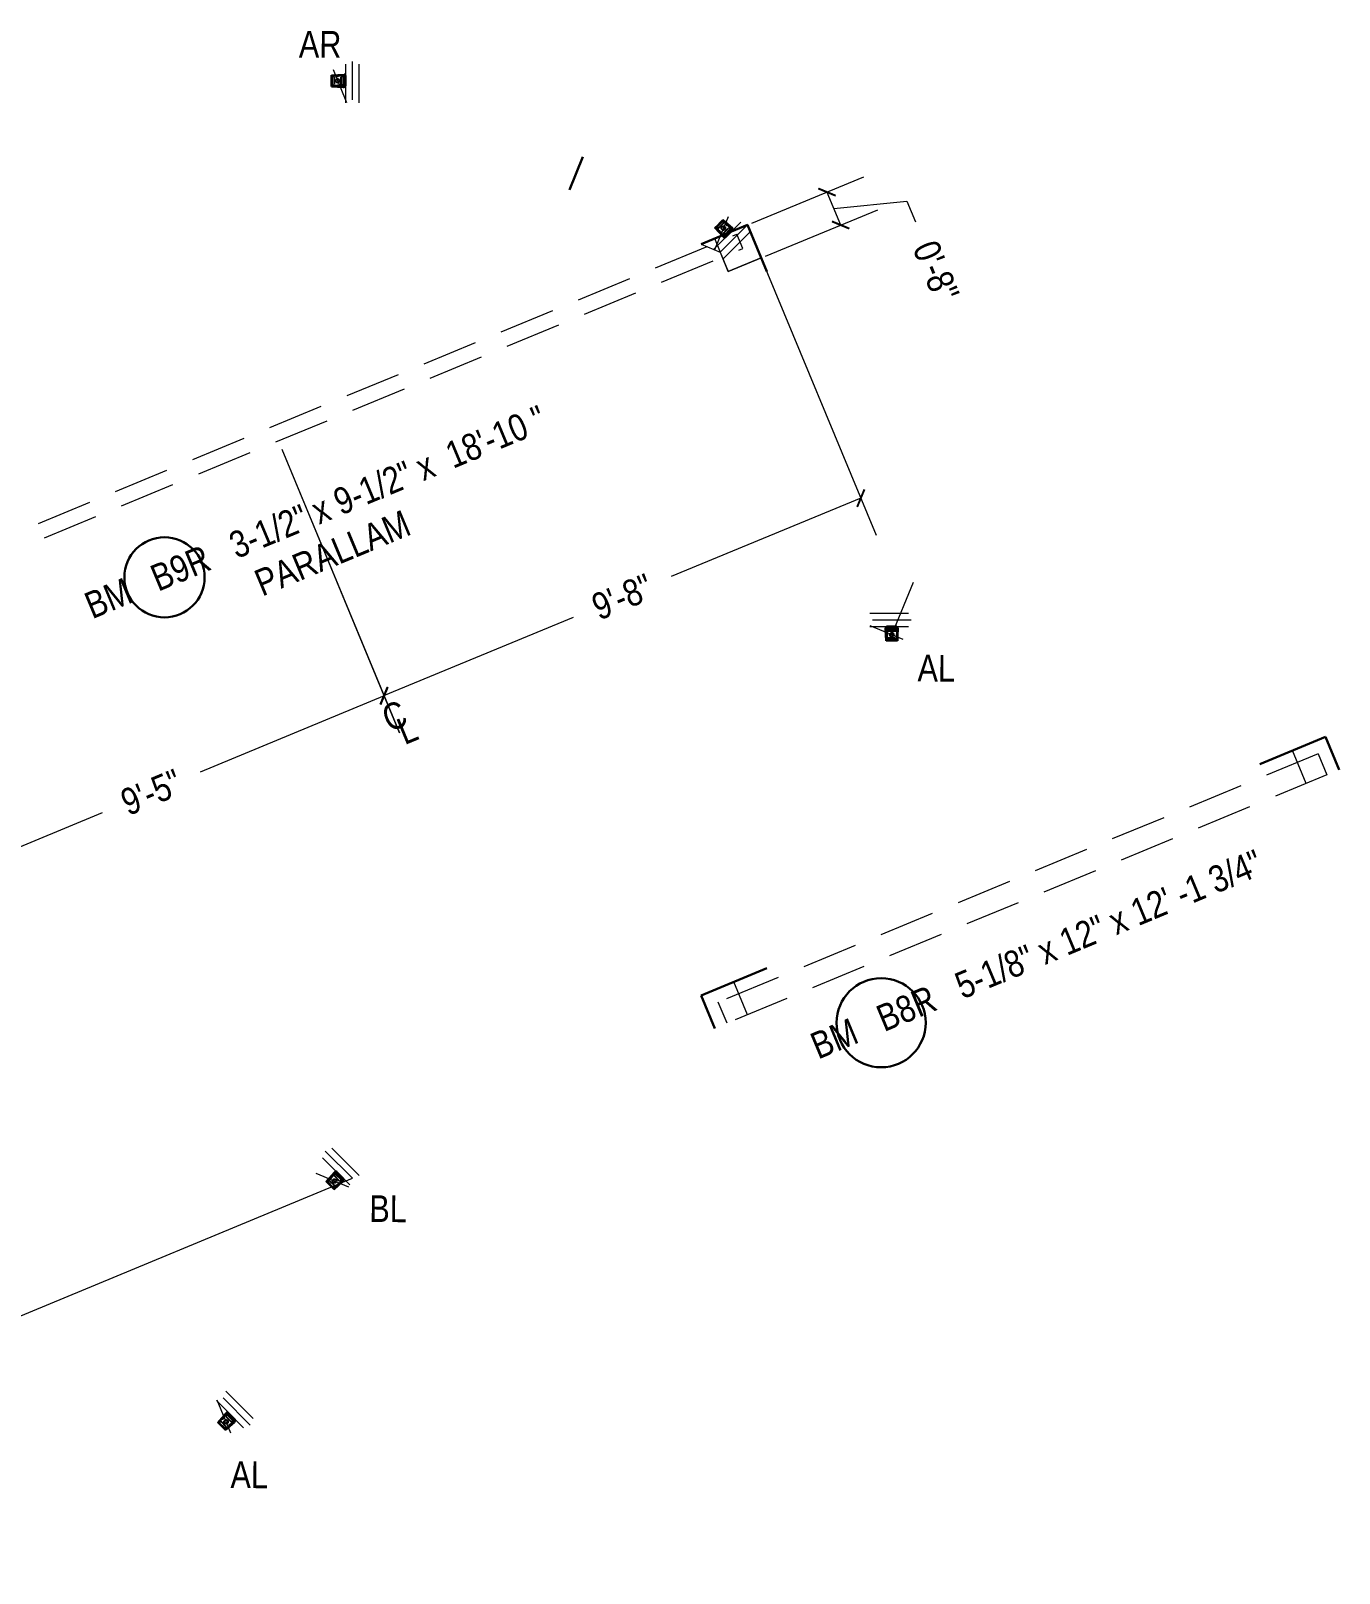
# Model space of a CAD drawing. Header units: inches. Extents: x 23376 to 25615, y 13129 to 14827.
# Drawn here: x 25320.8 to 25614.6, y 13500.5 to 13846.9 of the extents above; entities that cross this region are included whole.
import ezdxf

# ---------------------------------------------------------------- set-up
doc = ezdxf.new("R2010")
doc.units = ezdxf.units.IN
doc.header["$MEASUREMENT"] = 0
doc.linetypes.add('HIDDEN', pattern=[0.375, 0.25, -0.125])
for name, color, linetype, lineweight in [('BEAM SEAT', 7, 'Continuous', 20), ('BEAMS TEXT', 3, 'Continuous', 20), ('FLOOR BEAMS', 3, 'HIDDEN', 20), ('FOUNDATION', 7, 'Continuous', 30), ('STEEL', 5, 'Continuous', 20)]:
    doc.layers.add(name, color=color, linetype=linetype, lineweight=lineweight)
doc.layers.add('DIMENSIONS', color=3, linetype='Continuous')
doc.layers.add('DIMENSIONS @ 1', color=3, linetype='Continuous')
doc.styles.add('ARCHENTLTD', font='technical.ttf', dxfattribs={"height": 6})
doc.dimstyles.new('ARCHENTLTD', dxfattribs={"dimscale": 0.05, "dimtxt": 6, "dimasz": 3, "dimexe": 9, "dimexo": 1, "dimgap": 2.5, "dimtad": 0, "dimdec": 1, "dimzin": 1, "dimdsep": 46, "dimlunit": 4, "dimtxsty": 'ARCHENTLTD', "dimblk": 'ARCHTICK', "dimcen": 6, "dimclrd": 256, "dimclre": 256, "dimclrt": 256, "dimazin": 0, "dimtol": 1, "dimtfac": 1, "dimtdec": 1, "dimtofl": 0, "dimtmove": 1, "dimatfit": 3, "dimldrblk": 'ARCHTICK', "dimfxl": 1, "dimfrac": 2, "dimtolj": 1, "dimtzin": 0, "dimlwd": 9, "dimlwe": 9, "dimarcsym": 0})

# ---------------------------------------------------------------- blocks, each defined once
blk = doc.blocks.new('_ArchTick')
at = {"color": 0, "linetype": 'ByBlock', "const_width": 0.15}
blk.add_lwpolyline([(-0.5, -0.5), (0.5, 0.5)], dxfattribs=at)
blk = doc.blocks.new('*D19')
at = {"layer": 'DIMENSIONS', "lineweight": 9}
for p, q in [((25482.68, 13803.65), (25507.89, 13814.1)), ((25499.58, 13810.65), (25502.64, 13803.26)), ((25501.11, 13806.96), (25517.54, 13808.62)), ((25517.54, 13808.62), (25519.45, 13804)), ((25485.74, 13796.26), (25510.96, 13806.7))]:
    blk.add_line(p, q, dxfattribs=at)
at = {"layer": 'DIMENSIONS', "lineweight": 9, "xscale": 3, "yscale": 3, "zscale": 3}
for p, rotation in [((25499.58, 13810.65), 112.4999999999912), ((25502.64, 13803.26), 292.4999999999912)]:
    blk.add_blockref('_ArchTick', p, dxfattribs=dict(at, rotation=rotation))
at = {"layer": 'DIMENSIONS', "lineweight": 9, "insert": (25524.06, 13792.88), "char_height": 6, "attachment_point": 5, "rotation": 292.5, "style": 'ARCHENTLTD'}
blk.add_mtext('\\A1;0\'-8"', dxfattribs=at)
blk = doc.blocks.new('*D31')
at = {"layer": 'DIMENSIONS', "lineweight": 9}
for p, q in [((25484.24, 13797.26), (25510.61, 13733.59)), ((25377.18, 13752.92), (25403.55, 13689.24)), ((25507.17, 13741.9), (25464.63, 13724.28)), ((25400.11, 13697.56), (25442.65, 13715.18))]:
    blk.add_line(p, q, dxfattribs=at)
at = {"layer": 'DIMENSIONS', "lineweight": 9, "xscale": 3, "yscale": 3, "zscale": 3}
for p, rotation in [((25507.17, 13741.9), 22.50000000002573), ((25400.11, 13697.56), 202.5000000000258)]:
    blk.add_blockref('_ArchTick', p, dxfattribs=dict(at, rotation=rotation))
at = {"layer": 'DIMENSIONS', "lineweight": 9, "insert": (25453.64, 13719.73), "char_height": 6, "attachment_point": 5, "rotation": 22.5, "style": 'ARCHENTLTD'}
blk.add_mtext('\\A1;9\'-8"', dxfattribs=at)
blk = doc.blocks.new('*D32')
at = {"layer": 'DIMENSIONS', "lineweight": 9}
for p, q in [((25377.18, 13752.92), (25403.59, 13689.16)), ((25272.66, 13709.62), (25299.07, 13645.87)), ((25400.14, 13697.48), (25358.83, 13680.36)), ((25295.62, 13654.18), (25336.94, 13671.3))]:
    blk.add_line(p, q, dxfattribs=at)
at = {"layer": 'DIMENSIONS', "lineweight": 9, "xscale": 3, "yscale": 3, "zscale": 3}
for p, rotation in [((25400.14, 13697.48), 22.50000000000032), ((25295.62, 13654.18), 202.5000000000003)]:
    blk.add_blockref('_ArchTick', p, dxfattribs=dict(at, rotation=rotation))
at = {"layer": 'DIMENSIONS', "lineweight": 9, "insert": (25347.88, 13675.83), "char_height": 6, "attachment_point": 5, "rotation": 22.5, "style": 'ARCHENTLTD'}
blk.add_mtext('\\A1;9\'-5"', dxfattribs=at)

msp = doc.modelspace()

# ---------------------------------------------------------------- linework, layer by layer
for p, q in [((25388.32142, 13836.88825), (25391.16444, 13837.06338)), ((25391.18541, 13836.74907), (25388.32142, 13836.74907)), ((25388.32142, 13834.72301), (25388.32142, 13836.60167)), ((25388.32212, 13836.89474), (25391.12513, 13836.89474)), ((25388.32212, 13836.50715), (25388.32212, 13836.89474)), ((25388.32212, 13834.92916), (25388.32212, 13836.33946)), ((25388.50634, 13834.85075), (25388.50634, 13836.46831)), ((25388.97602, 13834.85864), (25388.97602, 13836.46831)), ((25390.53266, 13834.85075), (25390.53266, 13836.46831)), ((25391.00233, 13834.85864), (25391.00233, 13836.46831)), ((25391.11806, 13836.68047), (25391.11806, 13836.74327)), ((25391.12513, 13836.67882), (25391.12513, 13836.49417)), ((25391.12513, 13836.51605), (25391.12513, 13834.93755)), ((25391.1268, 13836.8944), (25391.36633, 13836.8944)), ((25391.18215, 13836.74843), (25391.29119, 13836.74843)), ((25391.26326, 13836.64783), (25391.40183, 13836.64783)), ((25391.26412, 13834.65349), (25391.26412, 13836.64783)), ((25391.40311, 13834.69688), (25391.40311, 13836.64585)), ((25391.5421, 13834.48183), (25391.5421, 13836.73265)), ((25391.12653, 13834.54788), (25388.32142, 13834.54788)), ((25388.32142, 13834.38867), (25390.9749, 13834.22946)), ((25388.32212, 13834.38454), (25388.32212, 13834.77437)), ((25391.12513, 13834.38454), (25388.32212, 13834.38454)), ((25391.11806, 13834.65502), (25391.11806, 13834.54512)), ((25391.12513, 13834.94738), (25391.12513, 13834.66835)), ((25391.40391, 13834.69294), (25391.40391, 13834.47989)), ((25391.40391, 13834.47989), (25391.54011, 13834.47989)), ((25474.4281, 13802.64328), (25474.70375, 13802.91893)), ((25476.41013, 13800.66125), (25474.4281, 13802.64328)), ((25474.43053, 13802.64669), (25476.19425, 13800.65782)), ((25476.52662, 13800.77576), (25474.54311, 13802.75927)), ((25474.66694, 13802.88311), (25475.99536, 13804.21153)), ((25474.81321, 13803.02838), (25475.81044, 13804.02562)), ((25474.88803, 13802.84267), (25476.03182, 13803.98646)), ((25475.22572, 13802.51614), (25476.36393, 13803.65435)), ((25475.92902, 13804.14419), (25476.20308, 13804.41826)), ((25478.12473, 13802.2906), (25476.09958, 13804.31575)), ((25476.198, 13804.41417), (25478.33216, 13802.52768)), ((25476.20308, 13804.41826), (25478.18511, 13802.43623)), ((25476.32085, 13801.40985), (25477.46464, 13802.55364)), ((25476.65854, 13801.08332), (25477.79675, 13802.22153)), ((25476.69859, 13800.75315), (25478.1088, 13802.16336)), ((25476.77378, 13800.4352), (25478.36534, 13802.02677)), ((25477.91734, 13802.16846), (25476.80117, 13801.05229)), ((25476.82756, 13800.68555), (25478.20568, 13802.06368)), ((25478.03243, 13802.28355), (25477.90186, 13802.15299)), ((25478.0286, 13802.28972), (25478.07301, 13802.33412)), ((25478.10819, 13802.16396), (25478.20618, 13802.06598)), ((25478.12198, 13802.29245), (25478.19907, 13802.21535)), ((25478.18605, 13802.43481), (25478.35543, 13802.26544)), ((25476.5964, 13800.85751), (25476.51868, 13800.77979)), ((25476.80812, 13801.05924), (25476.61082, 13800.86194)), ((25476.82533, 13800.6822), (25476.67468, 13800.53155)), ((25476.67468, 13800.53155), (25476.771, 13800.43524)), ((25512.88982, 13709.83618), (25512.71469, 13712.67921)), ((25512.88333, 13709.83689), (25512.88333, 13712.63989)), ((25512.88367, 13712.64157), (25512.88367, 13712.8811)), ((25513.02901, 13712.70018), (25513.02901, 13709.83618)), ((25513.02964, 13712.69692), (25513.02964, 13712.80595)), ((25513.09761, 13712.63283), (25513.0348, 13712.63283)), ((25515.29624, 13713.05687), (25513.04542, 13713.05687)), ((25513.09925, 13712.63989), (25513.2839, 13712.63989)), ((25513.13024, 13712.77803), (25513.13024, 13712.9166)), ((25515.12458, 13712.77889), (25513.13024, 13712.77889)), ((25515.08119, 13712.91788), (25513.13222, 13712.91788)), ((25513.26202, 13712.63989), (25514.84052, 13712.63989)), ((25514.91943, 13712.5171), (25513.30976, 13712.5171)), ((25514.92732, 13712.04743), (25513.30976, 13712.04743)), ((25514.8307, 13712.63989), (25515.10972, 13712.63989)), ((25515.08513, 13712.91867), (25515.29818, 13712.91867)), ((25515.12305, 13712.63283), (25515.23296, 13712.63283)), ((25515.2302, 13712.6413), (25515.2302, 13709.83618)), ((25515.29818, 13712.91867), (25515.29818, 13713.05488)), ((25515.3894, 13709.83618), (25515.54861, 13712.48967)), ((25515.39353, 13712.63989), (25515.39353, 13709.83689)), ((25513.27092, 13709.83689), (25512.88333, 13709.83689)), ((25515.05507, 13709.83618), (25513.1764, 13709.83618)), ((25514.91943, 13710.49079), (25513.30976, 13710.49079)), ((25514.92732, 13710.02111), (25513.30976, 13710.02111)), ((25514.84892, 13709.83689), (25513.43861, 13709.83689)), ((25515.39353, 13709.83689), (25515.0037, 13709.83689)), ((25387.13929, 13588.41233), (25389.12131, 13590.39435)), ((25387.14338, 13588.40724), (25389.02986, 13590.5414)), ((25389.26694, 13590.33397), (25387.2418, 13588.30882)), ((25389.12273, 13590.3953), (25389.29211, 13590.56467)), ((25389.26783, 13590.23784), (25389.22342, 13590.28225)), ((25389.26509, 13590.33122), (25389.34219, 13590.40832)), ((25389.27399, 13590.24167), (25389.40456, 13590.11111)), ((25390.47422, 13588.86779), (25389.33601, 13590.006)), ((25389.38908, 13590.12658), (25390.50526, 13589.01041)), ((25389.39358, 13590.31744), (25389.49157, 13590.41542)), ((25390.8044, 13588.90783), (25389.39419, 13590.31804)), ((25390.87199, 13589.0368), (25389.49387, 13590.41493)), ((25391.12234, 13588.98302), (25389.53077, 13590.57458)), ((25387.41335, 13588.13826), (25387.13929, 13588.41233)), ((25388.67444, 13586.87618), (25387.34602, 13588.2046)), ((25388.52916, 13587.02245), (25387.53193, 13588.01969)), ((25388.71487, 13587.09728), (25387.57108, 13588.24107)), ((25389.0414, 13587.43497), (25387.90319, 13588.57318)), ((25388.91426, 13586.63735), (25388.63861, 13586.913)), ((25390.78179, 13588.73586), (25388.79827, 13586.75235)), ((25388.91085, 13586.63977), (25390.89973, 13588.40349)), ((25390.89629, 13588.61937), (25388.91426, 13586.63735)), ((25390.14769, 13588.5301), (25389.0039, 13589.67389)), ((25390.4983, 13589.01736), (25390.69561, 13588.82006)), ((25390.70003, 13588.80564), (25390.77775, 13588.72792)), ((25390.87535, 13589.03457), (25391.02599, 13588.88393)), ((25391.02599, 13588.88393), (25391.1223, 13588.98024)), ((25362.78425, 13534.32633), (25364.76628, 13536.30835)), ((25362.78834, 13534.32125), (25364.67483, 13536.4554)), ((25364.91191, 13536.24798), (25362.88676, 13534.22283)), ((25364.68637, 13533.34897), (25363.54816, 13534.48718)), ((25366.42675, 13534.64987), (25364.44324, 13532.66635)), ((25366.54126, 13534.53338), (25364.55923, 13532.55135)), ((25365.79266, 13534.4441), (25364.64887, 13535.58789)), ((25364.7677, 13536.3093), (25364.93708, 13536.47868)), ((25364.9128, 13536.15185), (25364.86839, 13536.19626)), ((25364.91006, 13536.24522), (25364.98716, 13536.32232)), ((25364.91896, 13536.15568), (25365.04953, 13536.02511)), ((25366.11919, 13534.78179), (25364.98098, 13535.92)), ((25365.03405, 13536.04058), (25366.15022, 13534.92441)), ((25365.03855, 13536.23144), (25365.13653, 13536.32943)), ((25366.44937, 13534.82183), (25365.03915, 13536.23205)), ((25366.51696, 13534.9508), (25365.13883, 13536.32893)), ((25366.76731, 13534.89702), (25365.17574, 13536.48859)), ((25366.14327, 13534.93136), (25366.34057, 13534.73406)), ((25366.345, 13534.71964), (25366.42272, 13534.64193)), ((25366.52031, 13534.94858), (25366.67096, 13534.79793)), ((25366.67096, 13534.79793), (25366.76727, 13534.89424)), ((25363.05832, 13534.05226), (25362.78425, 13534.32633)), ((25364.3194, 13532.79019), (25362.99098, 13534.11861)), ((25364.17413, 13532.93645), (25363.17689, 13533.93369)), ((25364.35984, 13533.01128), (25363.21605, 13534.15507)), ((25364.55923, 13532.55135), (25364.28358, 13532.827)), ((25364.55582, 13532.55377), (25366.54469, 13534.31749))]:
    msp.add_line(p, q)
for centre in [(25389.72397, 13835.64642), (25476.31165, 13802.5443), (25514.13165, 13711.23874), (25389.01324, 13588.52089), (25364.65821, 13534.4349)]:
    msp.add_circle(centre, 0.42938)
for centre, radius, start, end in [((25388.33092, 13836.42435), 0.08503, 263.8611199, 96.1388801), ((25388.74118, 13836.43881), 0.23485, 359.4979927, 180.5020073), ((25389.74564, 13836.78871), 0.16042, 195.825352, 338.1641092), ((25390.7675, 13836.43881), 0.23485, 359.4979927, 180.5020073), ((25391.14156, 13836.42492), 0.09234, 100.6766562, 259.3233438), ((25391.19286, 13836.68122), 0.06774, 83.8966452, 182.0291008), ((25391.19484, 13836.73397), 0.33081, 4.6665913, 95.2728902), ((25391.28587, 13836.63051), 0.11803, 359.7845666, 87.4210714), ((25391.34678, 13836.70066), 0.19473, 353.1441424, 84.2359446), ((25388.33566, 13834.85188), 0.08011, 260.0605185, 99.9394815), ((25388.74118, 13834.89168), 0.23838, 189.8865312, 350.1134688), ((25389.7524, 13834.4941), 0.15198, 20.7209144, 159.2790856), ((25390.7675, 13834.89168), 0.23838, 189.8865312, 350.1134688), ((25391.0271, 13834.59052), 0.36481, 261.7736503, 0.8043792), ((25391.14156, 13834.8547), 0.09234, 100.6766562, 259.3233438), ((25391.19599, 13834.67936), 0.07342, 188.6253161, 338.0658338), ((25390.99928, 13834.77867), 0.41361, 287.9574995, 348.0371623), ((25391.1378, 13834.67231), 0.12913, 265.3407127, 347.9577823), ((25474.76814, 13802.96417), 0.08011, 215.0605185, 54.9394815), ((25475.08303, 13802.70556), 0.23838, 144.8865312, 305.1134688), ((25475.51694, 13801.70939), 0.15198, 335.7209144, 114.2790856), ((25475.87669, 13804.07942), 0.08503, 218.8611199, 51.1388801), ((25476.17702, 13803.79955), 0.23485, 314.4979927, 135.5020073), ((25476.51585, 13801.27274), 0.23838, 144.8865312, 305.1134688), ((25477.13469, 13803.3367), 0.16042, 150.825352, 293.1641092), ((25477.60984, 13802.36672), 0.23485, 314.4979927, 135.5020073), ((25477.86451, 13802.0924), 0.09234, 55.6766562, 214.3233438), ((25478.08202, 13802.23735), 0.06774, 38.8966452, 137.0291008), ((25478.11194, 13802.13573), 0.11803, 314.7845666, 42.4210714), ((25478.2046, 13802.14227), 0.19473, 308.1441424, 39.2359446), ((25478.12072, 13802.27326), 0.33081, 319.6665913, 50.2728902), ((25476.48647, 13800.87622), 0.36481, 216.7736503, 315.8043792), ((25476.59984, 13801.02894), 0.41361, 242.9574995, 303.0371623), ((25476.62258, 13800.85578), 0.12913, 220.3407127, 302.9577823), ((25476.66871, 13800.81962), 0.07342, 143.6253161, 293.0658338), ((25476.7542, 13800.98209), 0.09234, 55.6766562, 214.3233438), ((25513.0441, 13712.70961), 0.33081, 94.6665913, 185.2728902), ((25513.07741, 13712.86154), 0.19473, 83.1441424, 174.2359446), ((25513.09686, 13712.70763), 0.06774, 173.8966452, 272.0291008), ((25513.14756, 13712.80064), 0.11803, 89.7845666, 177.4210714), ((25512.98936, 13711.26041), 0.16042, 285.825352, 68.1641092), ((25513.33926, 13712.28226), 0.23485, 89.4979927, 270.5020073), ((25513.35316, 13712.65633), 0.09234, 190.6766562, 349.3233438), ((25514.92338, 13712.65633), 0.09234, 190.6766562, 349.3233438), ((25514.88639, 13712.28226), 0.23838, 279.8865312, 80.1134688), ((25514.9994, 13712.51404), 0.41361, 17.9574995, 78.0371623), ((25515.09871, 13712.71076), 0.07342, 278.6253161, 68.0658338), ((25515.28397, 13711.26717), 0.15198, 110.7209144, 249.2790856), ((25515.10576, 13712.65257), 0.12913, 355.3407127, 77.9577823), ((25515.18755, 13712.54187), 0.36481, 351.7736503, 90.8043792), ((25513.33926, 13710.25595), 0.23485, 89.4979927, 270.5020073), ((25513.35372, 13709.84569), 0.08503, 353.8611199, 186.1388801), ((25514.92619, 13709.85042), 0.08011, 350.0605185, 189.9394815), ((25514.88639, 13710.25595), 0.23838, 279.8865312, 80.1134688), ((25389.19082, 13589.81908), 0.23485, 44.4979927, 225.5020073), ((25389.28429, 13590.32997), 0.33081, 49.6665913, 140.2728902), ((25389.32019, 13590.29127), 0.06774, 128.8966452, 227.0291008), ((25389.41528, 13590.41385), 0.19473, 38.1441424, 129.2359446), ((25389.42181, 13590.32118), 0.11803, 44.7845666, 132.4210714), ((25389.46515, 13590.07376), 0.09234, 145.6766562, 304.3233438), ((25387.47812, 13588.08594), 0.08503, 308.8611199, 141.1388801), ((25387.758, 13588.38626), 0.23485, 44.4979927, 225.5020073), ((25388.22084, 13589.34394), 0.16042, 240.825352, 23.1641092), ((25388.59338, 13586.97738), 0.08011, 305.0605185, 144.9394815), ((25388.85198, 13587.29227), 0.23838, 234.8865312, 35.1134688), ((25389.84816, 13587.72619), 0.15198, 65.7209144, 204.2790856), ((25390.28481, 13588.72509), 0.23838, 234.8865312, 35.1134688), ((25390.57546, 13588.96344), 0.09234, 145.6766562, 304.3233438), ((25390.73793, 13588.87795), 0.07342, 233.6253161, 23.0658338), ((25390.70177, 13588.83182), 0.12913, 310.3407127, 32.9577823), ((25390.52861, 13588.80908), 0.41361, 332.9574995, 33.0371623), ((25390.68133, 13588.69571), 0.36481, 306.7736503, 45.8043792), ((25363.40297, 13534.30026), 0.23485, 44.4979927, 225.5020073), ((25363.86581, 13535.25794), 0.16042, 240.825352, 23.1641092), ((25364.83579, 13535.73308), 0.23485, 44.4979927, 225.5020073), ((25364.92925, 13536.24397), 0.33081, 49.6665913, 140.2728902), ((25364.96516, 13536.20527), 0.06774, 128.8966452, 227.0291008), ((25365.06024, 13536.32785), 0.19473, 38.1441424, 129.2359446), ((25365.06678, 13536.23519), 0.11803, 44.7845666, 132.4210714), ((25365.11011, 13535.98776), 0.09234, 145.6766562, 304.3233438), ((25365.92977, 13534.6391), 0.23838, 234.8865312, 35.1134688), ((25366.22043, 13534.87745), 0.09234, 145.6766562, 304.3233438), ((25366.3829, 13534.79195), 0.07342, 233.6253161, 23.0658338), ((25366.34673, 13534.74582), 0.12913, 310.3407127, 32.9577823), ((25366.17357, 13534.72308), 0.41361, 332.9574995, 33.0371623), ((25366.3263, 13534.60971), 0.36481, 306.7736503, 45.8043792), ((25363.12309, 13533.99994), 0.08503, 308.8611199, 141.1388801), ((25364.23835, 13532.89138), 0.08011, 305.0605185, 144.9394815), ((25364.49695, 13533.20627), 0.23838, 234.8865312, 35.1134688), ((25365.49312, 13533.64019), 0.15198, 65.7209144, 204.2790856)]:
    msp.add_arc(centre, radius, start, end)
at = {"layer": 'BEAM SEAT', "lineweight": 30}
for p, q in [((25444.79728, 13818.57456), (25441.73581, 13811.18353)), ((25481.75246, 13803.26722), (25471.29995, 13798.93766)), ((25481.75246, 13803.26722), (25486.08203, 13792.81472)), ((25596.73, 13682.16675), (25611.51207, 13688.28968)), ((25611.51207, 13688.28968), (25614.57354, 13680.89865)), ((25486.08203, 13636.33486), (25471.29995, 13630.21192)), ((25471.29995, 13630.21192), (25474.36142, 13622.82089))]:
    msp.add_line(p, q, dxfattribs=at)
at = {"layer": 'BEAM SEAT', "lineweight": 9}
for p, q in [((25477.42289, 13792.81472), (25474.36142, 13800.20576)), ((25484.81392, 13795.87619), (25477.42289, 13792.81472)), ((25607.1825, 13677.83718), (25604.12103, 13685.22822)), ((25481.75246, 13625.88235), (25478.69099, 13633.27339))]:
    msp.add_line(p, q, dxfattribs=at)
at = {"layer": 'BEAMS TEXT', "linetype": 'Continuous', "lineweight": 30, "ltscale": 75}
for centre, radius in [((25350.82757, 13724.13195), 9), ((25511.74311, 13624.07208), 10)]:
    msp.add_circle(centre, radius, dxfattribs=at)
at = {"layer": 'DIMENSIONS', "color": 6, "lineweight": 9}
msp.add_line((25178.93754, 13500.45231), (25393.06002, 13589.14475), dxfattribs=at)
at = {"layer": 'FLOOR BEAMS', "color": 3, "ltscale": 50}
for p, q in [((25270.55333, 13714.70329), (25479.3635, 13801.1953)), ((25480.70289, 13797.96172), (25479.3635, 13801.1953)), ((25271.89272, 13711.46971), (25480.70289, 13797.96172))]:
    msp.add_line(p, q, dxfattribs=at)
at = {"layer": 'FLOOR BEAMS', "ltscale": 50}
for p, q in [((25609.84021, 13684.4869), (25475.172, 13628.7039)), ((25609.84021, 13684.4869), (25611.80233, 13679.74957)), ((25611.8019, 13679.7506), (25477.13306, 13623.96894))]:
    msp.add_line(p, q, dxfattribs=at)
at = {"layer": 'FLOOR BEAMS', "lineweight": 9, "ltscale": 50}
msp.add_line((25477.13306, 13623.96894), (25475.172, 13628.7039), dxfattribs=at)
at = {"layer": 'FOUNDATION', "lineweight": 9}
for p, q in [((25391.56002, 13830.72438), (25391.56002, 13839.38351)), ((25393.06002, 13831.3457), (25393.06002, 13840.00483)), ((25394.56002, 13830.72438), (25394.56002, 13839.38351)), ((25474.12952, 13797.76561), (25480.25246, 13803.88855)), ((25475.62952, 13797.14429), (25481.75246, 13803.26722)), ((25476.25084, 13795.64429), (25482.37378, 13801.76722)), ((25509.20961, 13716.07479), (25517.86875, 13716.07479)), ((25509.20961, 13713.07479), (25517.86875, 13713.07479)), ((25509.83093, 13714.57479), (25518.49007, 13714.57479)), ((25386.31577, 13593.76768), (25392.4387, 13587.64475)), ((25386.93709, 13595.26768), (25393.06002, 13589.14475)), ((25388.43709, 13595.889), (25394.56002, 13589.76607)), ((25362.47608, 13539.21359), (25368.59902, 13533.09065)), ((25363.97608, 13539.83491), (25370.09902, 13533.71197)), ((25363.97608, 13539.83491), (25370.09902, 13533.71197)), ((25364.5974, 13541.33491), (25370.72034, 13535.21197))]:
    msp.add_line(p, q, dxfattribs=at)
at = {"layer": 'FOUNDATION', "color": 6, "lineweight": 9}
for p, q in [((25388.67159, 13838.18709), (25391.73306, 13830.79605)), ((25477.36403, 13805.08497), (25474.30256, 13797.69393)), ((25514.13165, 13711.23874), (25519.01087, 13723.01821)), ((25516.67232, 13710.18636), (25509.28128, 13713.24783)), ((25392.24682, 13587.1815), (25384.85578, 13590.24297)), ((25365.71059, 13531.89423), (25362.64912, 13539.28526))]:
    msp.add_line(p, q, dxfattribs=at)
at = {"layer": 'STEEL'}
for p, q in [((25481.75246, 13803.26722), (25471.29995, 13798.93766)), ((25484.81392, 13795.87619), (25481.75246, 13803.26722)), ((25471.29995, 13798.93766), (25475.62952, 13797.14429)), ((25475.62952, 13797.14429), (25477.42289, 13792.81472)), ((25477.42289, 13792.81472), (25484.81392, 13795.87619))]:
    msp.add_line(p, q, dxfattribs=at)

# ---------------------------------------------------------------- texts
at = {"layer": 'BEAMS TEXT', "linetype": 'Continuous', "lineweight": 9, "char_height": 6, "attachment_point": 5, "style": 'ARCHENTLTD'}
for s, insert, rotation in [('AR \\P\\P  ', (25385.71782, 13833.84805), 359.6375), ('BM   B9R   3-1/2" x 9-1/2" x  18\'-10 "\\PPARALLAM \\P\\P  ', (25390.46091, 13724.97509), 22.6375), ('AL \\P\\P  ', (25524.05659, 13693.717), 359.6375), ('BM   B8R   5-1/8" x 12" x 12\' -1 3/4"\\P\\P  ', (25550.48548, 13630.20879), 22.6375), ('BL \\P\\P  ', (25400.9656, 13572.29899), 359.6375), ('AL \\P\\P  ', (25369.79424, 13512.54866), 359.6375)]:
    msp.add_mtext(s, dxfattribs=dict(at, insert=insert, rotation=rotation))
at = {"layer": 'DIMENSIONS @ 1', "lineweight": 9, "char_height": 6, "width": 30.9482514, "attachment_point": 1, "rotation": 22.5, "style": 'ARCHENTLTD'}
for s, insert in [('C', (25399.03124, 13694.82301)), ('L', (25402.43298, 13691.94647))]:
    msp.add_mtext(s, dxfattribs=dict(at, insert=insert))

# ---------------------------------------------------------------- dimensions: what is measured, and where the dimension line sits
at = {"layer": 'DIMENSIONS', "lineweight": 9}
for p1, p2, distance, picture, middle in [((25481.75246, 13803.26722), (25484.81392, 13795.87619), 19.29503, '*D19', (25520.40594, 13801.69524)), ((25376.79598, 13753.83967), (25483.85722, 13798.18589), -60.92115, '*D31', (25453.64011, 13719.72898)), ((25376.79598, 13753.83967), (25272.27541, 13710.54583), 61.0083, '*D32', (25347.88255, 13675.82844))]:
    dim = msp.add_aligned_dim(p1=p1, p2=p2, distance=distance, dimstyle='ARCHENTLTD', override={"dimscale": 1, "dimtol": 0, "dimtix": 0, "dimtofl": 0, "dimtmove": 1, "dimatfit": 3}, dxfattribs=at)
    dim.commit()
    dim.dimension.update_dxf_attribs({"geometry": picture, "text_midpoint": middle})

doc.saveas('drawing.dxf')
